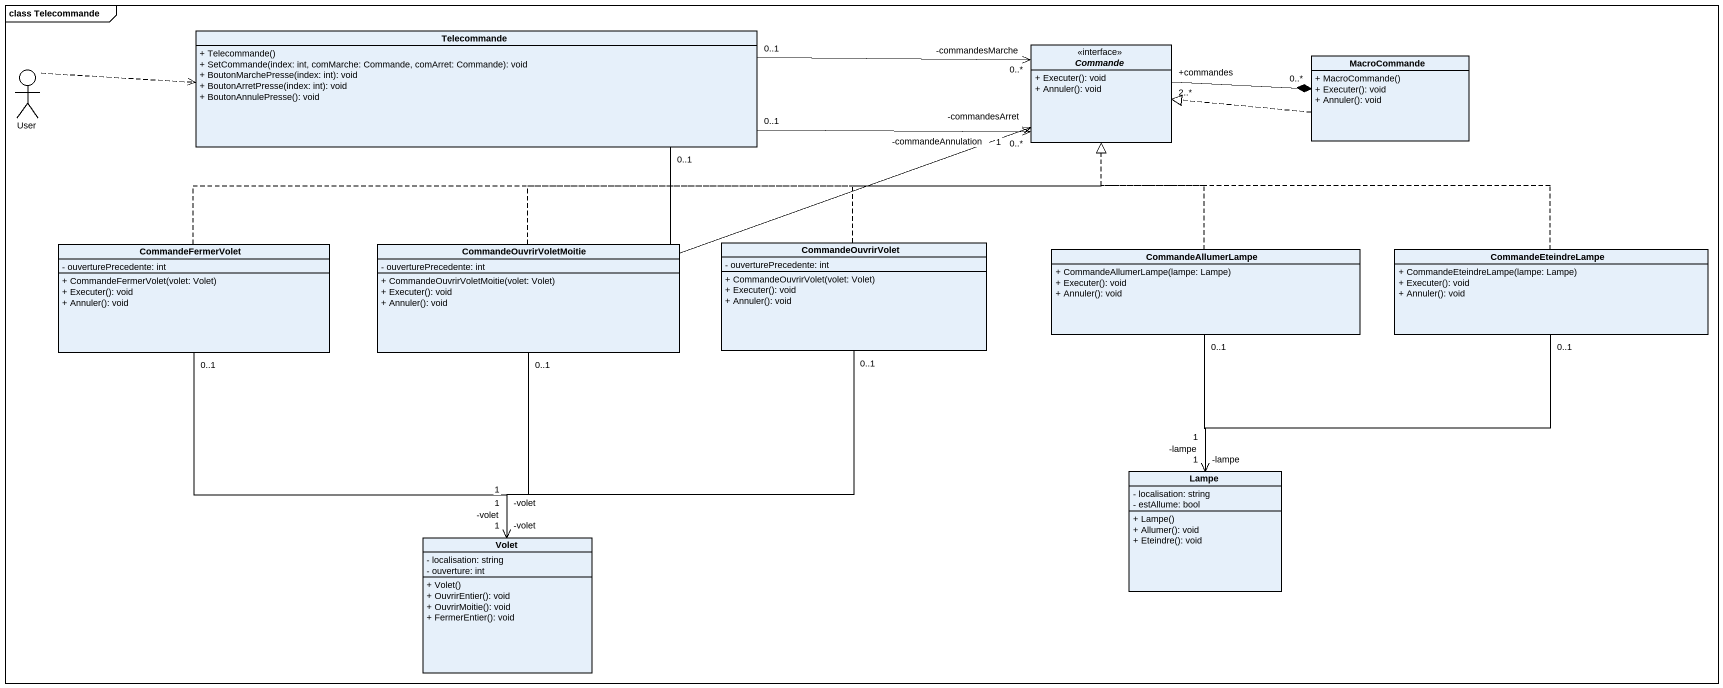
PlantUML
@startuml
mainframe class Telecommande
allowmixing
hide circle
hide empty members
skinparam classAttributeIconSize 0
class Telecommande {
  + Telecommande()
  + SetCommande(index: int, comMarche: Commande, comArret: Commande): void
  + BoutonMarchePresse(index: int): void
  + BoutonArretPresse(index: int): void
  + BoutonAnnulePresse(): void
}
interface Commande <<interface>> {
  + Executer(): void
  + Annuler(): void
}
actor User
class MacroCommande {
  + MacroCommande()
  + Executer(): void
  + Annuler(): void
}
class CommandeFermerVolet {
  - ouverturePrecedente: int
  + CommandeFermerVolet(volet: Volet)
  + Executer(): void
  + Annuler(): void
}
class CommandeOuvrirVoletMoitie {
  - ouverturePrecedente: int
  + CommandeOuvrirVoletMoitie(volet: Volet)
  + Executer(): void
  + Annuler(): void
}
class CommandeOuvrirVolet {
  - ouverturePrecedente: int
  + CommandeOuvrirVolet(volet: Volet)
  + Executer(): void
  + Annuler(): void
}
class CommandeAllumerLampe {
  + CommandeAllumerLampe(lampe: Lampe)
  + Executer(): void
  + Annuler(): void
}
class CommandeEteindreLampe {
  + CommandeEteindreLampe(lampe: Lampe)
  + Executer(): void
  + Annuler(): void
}
class Lampe {
  - localisation: string
  - estAllume: bool
  + Lampe()
  + Allumer(): void
  + Eteindre(): void
}
class Volet {
  - localisation: string
  - ouverture: int
  + Volet()
  + OuvrirEntier(): void
  + OuvrirMoitie(): void
  + FermerEntier(): void
}
Telecommande "0..1" -right-> "-commandesArret\n0..*" Commande
Telecommande "0..1" -right-> "-commandesMarche\n0..*" Commande
Telecommande "0..1" -right-> "-commandeAnnulation\n1" Commande
Commande "+commandes\n2..*" -right-* "0..*" MacroCommande
User .right.> Telecommande
MacroCommande .left.|> Commande
CommandeFermerVolet .right.|> Commande
CommandeFermerVolet "0..1" --> "-volet\n1" Volet
CommandeOuvrirVoletMoitie .right.|> Commande
CommandeOuvrirVoletMoitie "0..1" --> "-volet\n1" Volet
CommandeOuvrirVolet .up.|> Commande
CommandeOuvrirVolet "0..1" --> "-volet\n1" Volet
CommandeAllumerLampe .up.|> Commande
CommandeAllumerLampe "0..1" --> "-lampe\n1" Lampe
CommandeEteindreLampe .left.|> Commande
CommandeEteindreLampe "0..1" --> "-lampe\n1" Lampe
@enduml
